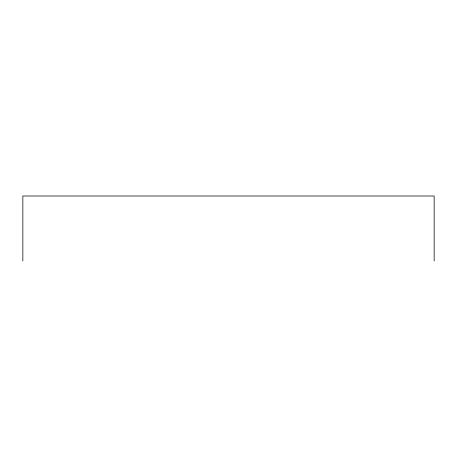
<?xml version="1.0" encoding="UTF-8"?>
<svg xmlns="http://www.w3.org/2000/svg" width="457" height="457" viewBox="0 0 457 457"><rect width="100%" height="100%" fill="white"/><g stroke="black" fill="none" stroke-linecap="round" stroke-linejoin="round"><path stroke-width="0.69" d="M434.15 260.993L434.15 196.007L22.85 196.007L22.85 260.993"/></g></svg>
